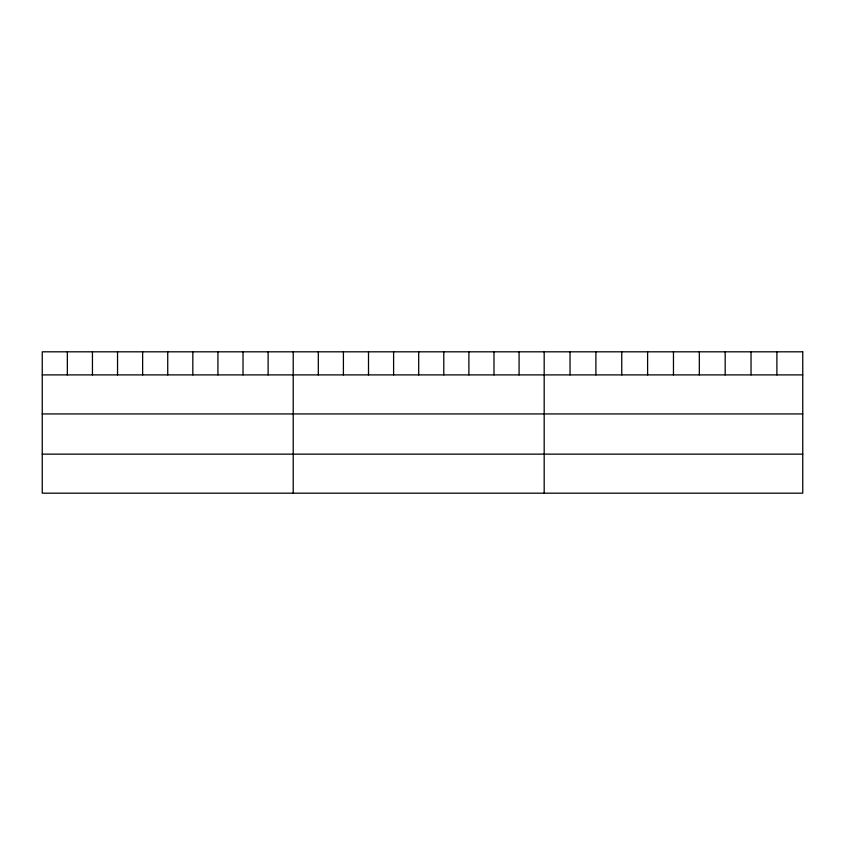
<?xml version="1.0" encoding="UTF-8"?>
<svg xmlns="http://www.w3.org/2000/svg" width="845" height="845" viewBox="0 0 845 845"><rect width="100%" height="100%" fill="white"/><g stroke="black" fill="none" stroke-linecap="round" stroke-linejoin="round"><path stroke-width="1.27" d="M42.25 374.895L802.75 374.895M42.25 413.934L802.75 413.934M42.25 454.145L802.75 454.145M776.893 351.816L776.893 374.895M751.036 351.816L751.036 374.895M725.179 351.816L725.179 374.895M699.322 351.816L699.322 374.895M673.465 351.816L673.465 374.895M647.608 351.816L647.608 374.895M621.751 351.816L621.751 374.895M595.894 351.816L595.894 374.895M570.037 351.816L570.037 374.895M544.18 351.816L544.18 493.184M519.083 351.816L519.083 374.895M493.987 351.816L493.987 374.895M468.89 351.816L468.89 374.895M443.794 351.816L443.794 374.895M418.697 351.816L418.697 374.895M393.601 351.816L393.601 374.895M368.504 351.816L368.504 374.895M343.408 351.816L343.408 374.895M318.311 351.816L318.311 374.895M293.215 351.816L293.215 493.184M268.118 351.816L268.118 374.895M243.022 351.816L243.022 374.895M217.925 351.816L217.925 374.895M192.829 351.816L192.829 374.895M167.732 351.816L167.732 374.895M142.636 351.816L142.636 374.895M117.539 351.816L117.539 374.895M92.443 351.816L92.443 374.895M67.346 351.816L67.346 374.895M802.75 351.816L42.25 351.816L42.25 493.184L802.75 493.184L802.75 351.816"/></g></svg>
